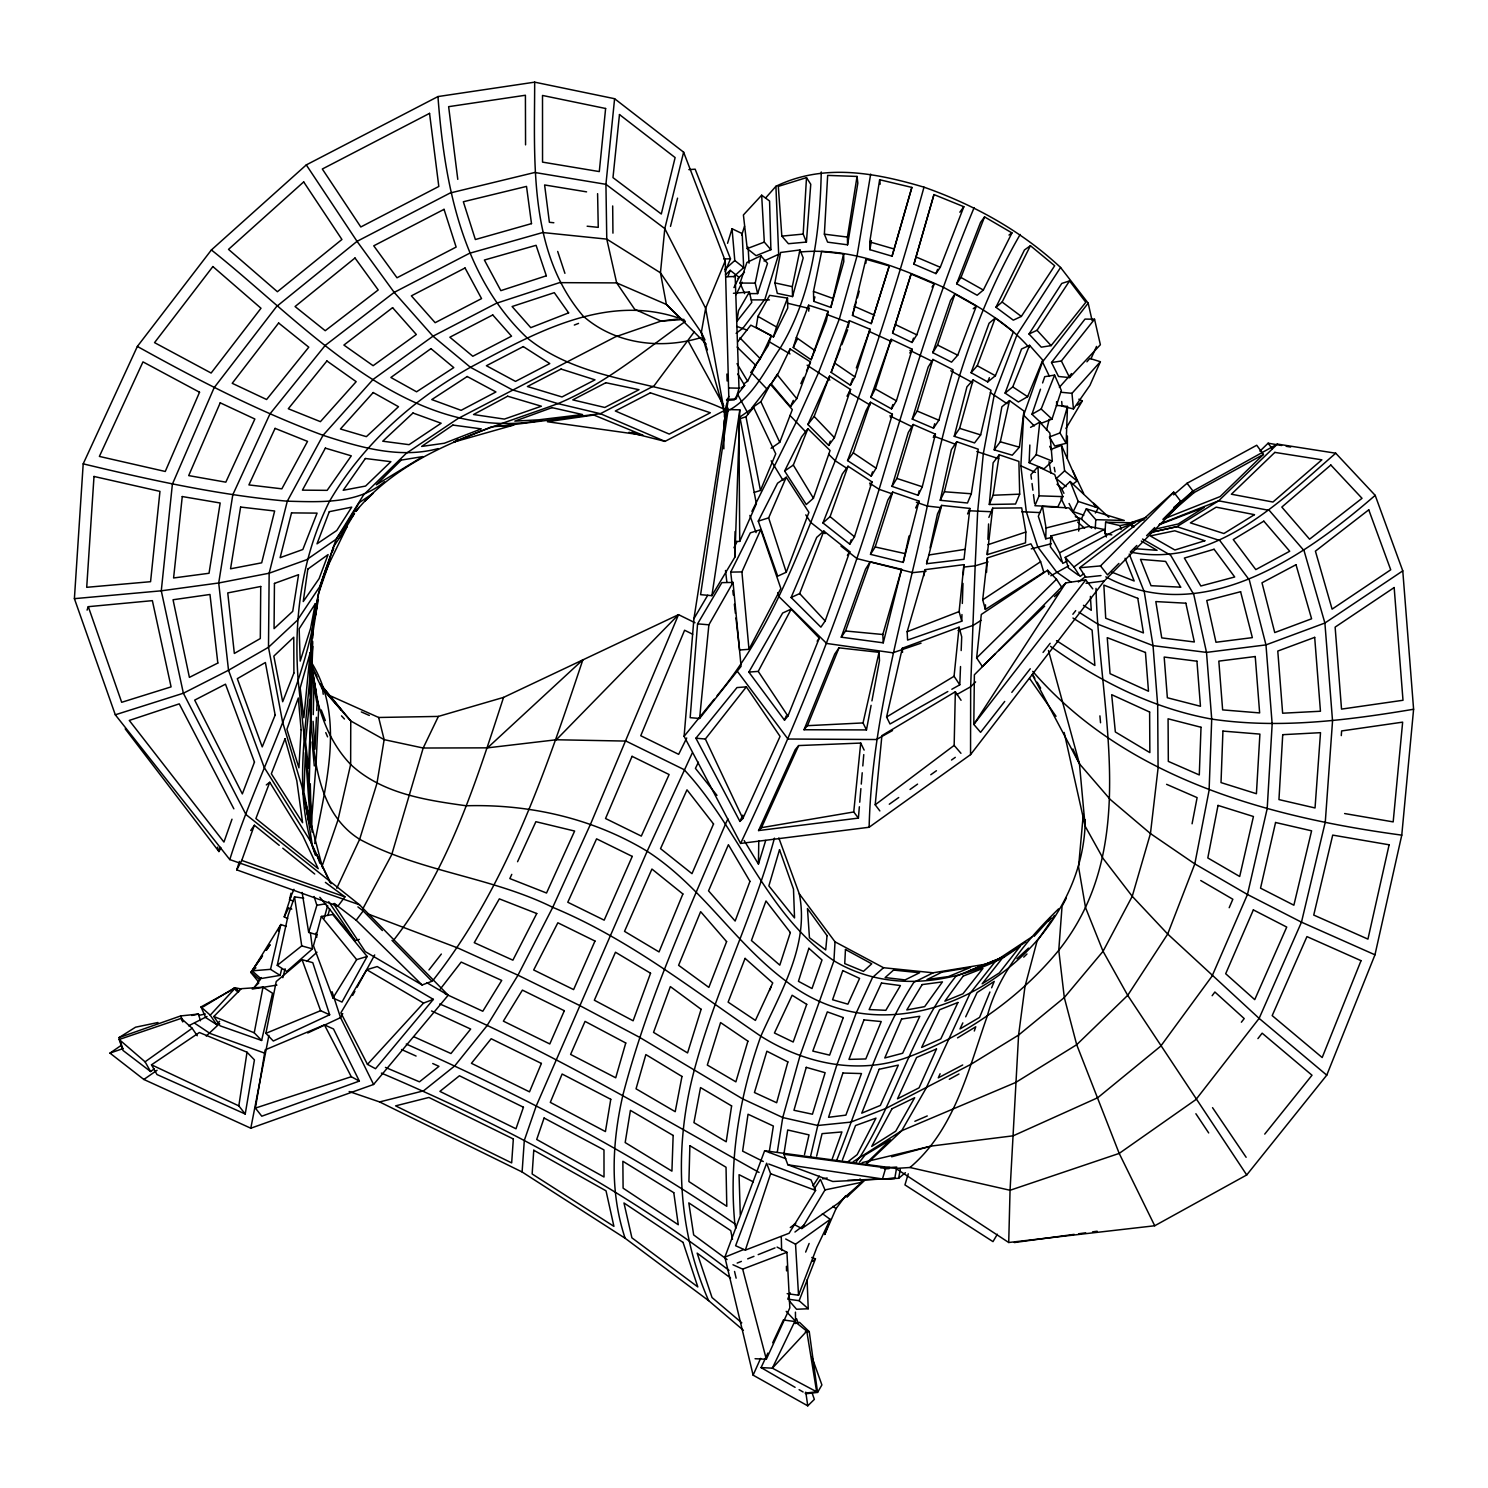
<?xml version="1.0" encoding="UTF-8"?>
<svg xmlns="http://www.w3.org/2000/svg" width="1488" height="1488" viewBox="0 0 1488 1488"><rect width="100%" height="100%" fill="white"/><g stroke="black" fill="none" stroke-linecap="round" stroke-linejoin="round"><path stroke-width="1.5" d="M723.856 448.855L723.893 421.197L728.153 409.591L739.815 409.832L734.942 557.014L711.896 595.665L700.606 594.679L728.153 409.591M1067.38 458.416L1067.38 436.04M312.685 641.309L309.206 785.069L310.081 803.167M120.974 1045.543L109.963 1053.113L143.852 1079.47L250.802 1128.22L373.581 1084.473L448.223 995.193L359.519 904.778L229.784 859.58L115.301 714.798L74.4 598.66L83.198 463.847L137.361 346.425L211.389 249.965L306.286 164.908L437.956 96.571L534.676 82.156L614.6 98.71L683.624 152.185L725.251 260.828L728.785 396.366L693.929 618.655L684.108 736.3L740.596 843.436L869.122 827.254L970.548 754.639L970.66 686.768L975.161 565.831L977.653 511.779L983.308 453.747L994.244 394.841L1017.067 334.614L1060.572 267.468C1021.438 231.012 974.268 204.842 923.992 187.172C875.167 172.72 823.757 163.029 775.918 186.298L765.632 197.978M734.942 557.014L735.053 531.551M744.149 840.515L758.434 864.063L758.787 840.832M311.829 669.749C316.051 704.159 326.132 738.829 350.647 764.46C382.025 793.718 425.363 800.042 466.135 805.771C529.505 803.948 592.689 818.288 647.168 851.248C701.555 886.216 734.663 943.113 786.278 981.336C904.964 1074.15 1084.157 959.314 1085.254 819.553M1067.473 406.447L1066.133 443.331L1054.769 446.047L1049.375 437.007L1059.958 432.934L1067.473 406.447L1056.387 405.368M310.825 827.514L310.229 811.574L310.955 825.617M960.95 753.3L954.161 745.395L955.333 691.753L881.9 735.611L875.204 804.785L879.854 810.923M313.075 721.308L315.01 749.152L316.423 717.309M313.243 714.668L313.912 685.875L317.018 703.657L316.721 710.483M1100.971 575.577L1085.719 577.232L1079.581 567.765L1143.863 518.754L1173.734 492.137L1180.802 501.437L1173.976 507.482L1193.209 490.873L1277.392 444.075L1335.722 453.208L1375.191 495.355L1402.775 570.871L1413.6 709.255L1401.77 835.14L1374.968 954.812L1326.757 1075.154L1246.721 1174.962L1154.725 1225.759L1008.715 1242.499L1010.054 1190.27L1018.592 1035.071L1024.99 986.544L1037.006 941.272L1051.328 920.607M988.869 517.396L992.701 508.171L1021.698 507.892L1025.827 532.034L1025.511 542.841L987.251 554.615L987.437 550.244M1052.314 537.28L1045.729 538.823L1046.045 527.998L1042.474 506.422L1068.998 507.929L1079.339 519.61L1078.67 531.104M1106.365 536.963L1104.263 529.486L1088.993 526.436L1050.751 536.015L1050.416 546.84L1061.39 561.553M963.257 574.554L963.926 564.659L925.238 569.625L907.159 631.73L907.606 640.082L961.75 621.221L961.955 614.563M962.327 603.44L962.978 583.445M985.354 609.448L982.712 599.813L987.344 557.926L1030.905 543.845L1040.614 561.701L1043.813 572.285L985.354 609.448L985.502 604.835M986.525 572.434L987.344 557.926M951.818 689.279L959.779 684.815L960.523 666.55M961.174 650.554L961.713 636.864L959.09 627.211L902.305 648.229L886.588 716.993L890.01 723.986L947.819 691.529M1030.57 427.372L1039.777 422.127L1049.858 433.082L1052.314 461.113L1043.999 468.85L1029.138 462.675L1029.845 445.024M310.285 783.711L310.936 810.383M987.92 539.288L988.59 523.962M824.371 234.174L827.663 175.398L857.051 176.44L857.832 183.154L847.565 244.813L827.607 242.153L824.371 234.174L847.416 237.076L847.565 244.813M1071.081 582.18L1056.629 572.062L1037.75 546.914L1026.311 511.705L1020.861 465.837L1023.651 415.152L1042.493 361.919L1088.174 303.161L1060.572 267.468M311.252 655.483C308.332 721.922 290.978 791.002 315.53 855.377M311.773 646.257L312.034 641.663M778.819 837.986L799.298 893.842L835.028 941.83L833.931 960.783L800.005 1055.792L782.744 1117.544L777.331 1151.935M806.422 242.06L803.185 234.081L806.496 177.63L778.317 186.391L781.832 236.127L788.417 243.716L806.422 242.06L810.755 184.27L806.496 177.63M1095.242 528.854L1095.782 519.665L1086.314 508.84L1081.311 519.07L1091.671 528.128M1134.191 522.809L1105.621 522.232L1104.952 533.727L1111.796 534.88M930.056 547.882L937.477 513.918L941.625 505.399L969.878 508.431L964.001 559.283L926.578 563.729L927.582 559.209M987.251 554.615L992.701 508.171M311.457 656.227L310.843 665.266L311.42 642.128L316.907 607.234M311.755 651.725L312.368 642.686M312.685 638.166L313.298 629.145M743.386 1330.291L708.641 1300.661L625.127 1238.258L522.102 1171.986L524.315 1140.403L536.219 1105.993L647.168 851.248L692.255 753.002M821.264 171.957C819.907 232.593 812.206 294.661 780.493 347.653C765.557 369.34 753.784 395.678 730.292 409.553M1341.283 735.593L1341.618 730.943L1402.645 722.145L1393.177 821.897L1344.631 813.545M314.303 765.948L312.089 741.935M697.574 623.844L690.172 717.662L699.602 718.462L741.08 666.345L733.063 582.422L721.847 582.645L697.574 623.844L708.883 624.811L733.063 582.422M864.137 750.082L860.715 743.07L798.684 745.562L795.243 749.636L758.545 830.564L858.409 818.102L859.357 806.756M859.748 802.218L860.882 788.621M861.273 784.083L862.222 772.756M862.798 765.948L863.765 754.621M869.122 827.254C871.782 717.569 904.685 612.535 927.322 506.069C945.959 411.804 971.738 318.19 1020.173 234.453M1083.32 813.973L1078.558 866.909L1085.533 907.587L1103.054 951.297L1127.699 995.36L1246.721 1174.962M989.297 504.488L993.128 462.805L999.229 454.789L1018.889 461.41L1019.689 494.165L1015.541 504.023L989.297 504.488L993.128 495.244L999.229 454.789M699.602 718.462L708.883 624.811M614.6 98.71L605.932 184.326L606.769 239.122L616.664 282.906L634.651 309.225L661.081 321.092L683.996 319.418M858.409 818.102L853.74 811.964L860.715 743.07M961.75 621.221L959.109 611.587L963.926 564.659M959.779 684.815L954.068 676.277L959.09 627.211M995.472 653.79L982.359 666.494L976.63 657.938L981.299 614.47L1047.626 570.257L1056.517 579.241L1061.428 586.811M1029.138 462.675L1036.262 454.677L1039.777 422.127M1019.392 447.2L1023.967 411.097L1009.515 400.588L1001.87 406.801L994.207 449.841L1012.268 455.198L1019.392 447.2L1000.308 441.806L994.207 449.841M315.121 617.185L318.358 593.991L328.588 564.38L325.481 572.452M711.896 595.665L739.815 409.832M245.222 1114.01L238.824 1105.882L247.027 1052.221L199.355 1032.505L151.497 1064.813L156.984 1074.541L245.222 1114.01L254.429 1059.884L247.027 1052.221M971.311 493.774L978.23 449.209L956.747 441.713L951.371 449.674L940.249 500.284L967.479 503L971.311 493.774L944.378 491.765L940.249 500.284M757.913 316.386L756.164 327.36L773.425 336.958L787.747 308.016L787.505 298.102L769.668 295.349L757.913 316.386L776.513 326.969L773.425 336.958M847.416 237.076L857.051 176.44M869.755 241.912L879.65 179.732L911.865 187.414L892.056 256.196L869.903 249.668L869.755 241.912L894.325 249.054M769.166 1152.549L773.369 1126.044L748.036 1114.233L742.624 1151.135L763.288 1161.514M896.371 1169.326L894.772 1178.403L832.796 1181.491L787.859 1164.769L783.878 1154.279L787.71 1129.987L809.026 1134.898L804.487 1154.558M255.397 1108.095L265.162 1049.877L324.44 1024.879L333.498 1028.971L359.352 1081.088L261.776 1116.205L255.397 1108.095L351.28 1076.717L359.352 1081.088M870.666 174.115L857.032 255.955L839.437 318.711L818.512 372.707L796.08 422.443L751.905 511.37M869.903 249.668L871.41 240.628M315.4 613.279C300.371 699.434 255.713 776.606 229.784 859.58M847.676 1180.356L898.659 1178.291L900.259 1169.215M724.451 416.993L724.433 412.399L701.313 332.512L705.647 308.276L725.251 260.828M250.802 1128.22L268.9 1035.388M314.824 618.097L318.358 599.85M774.876 282.887L780.605 252.476L799.967 249.947L803.204 257.926L792.546 296.577L777.294 293.341L774.876 282.887L792.286 286.682L792.546 296.577M828.109 311.401L826.398 320.534L811.09 359.78L793.271 347.504L796.34 337.516L808.598 305.226L828.109 311.401L811.09 359.78M830.843 307.439L843.64 253.909L821.636 251.416L813.49 291.425L813.731 301.339L830.843 307.439L843.789 261.665L843.64 253.909M848.086 327.509L849.369 320.664L870.052 329.239L854.893 376.855L850.392 385.243L831.16 372.391L840.236 348.955M852.475 315.419L865.886 259.247L889.266 265.924L871.224 323.621L852.475 315.419L856.177 302.213M871.931 700.885L879.482 660.672L879.036 652.321L839.009 647.838L834.749 654.032L804.022 729.752L866.462 729.92L871.094 705.349M261.628 1040.465L254.243 1032.802L262.985 987.176L241.279 988.683L213.826 1016.509L220.168 1025.864L261.628 1040.465L272.546 993.221L262.985 987.176M1192.074 823.794L1197.115 797.624L1166.592 784.325M314.712 843.547C325.556 784.548 345.421 717.997 311.699 662.811M265.906 1033.342L276.229 981.522L302.064 959.667L312.796 962.68L329.666 1014.76L273.308 1041.023L265.906 1033.342L320.608 1010.687L329.666 1014.76M757.634 293.601L755.216 283.148L760.907 255.769L767.51 263.357L757.634 293.601L748.966 293.601M792.286 286.682L799.967 249.947M310.415 932.846L312.461 948.879L286.812 971.422L277.252 965.377L288.133 915.325L294.531 896.873L303.719 898.175M903.197 562.408L918.97 501.121L892.726 492.082L887.852 500.042L870.499 554.354L903.197 562.408L909.019 536.033M1000.308 441.806L1009.515 400.588M293.21 900.984L289.546 899.719L290.997 893.228M918.133 495.299L922.281 486.781L935.413 434.18L913.186 424.471L908.275 432.524L892 486.371L918.133 495.299L919.119 490.873M866.462 729.92L863.04 722.926L879.036 652.321M281.771 968.669L280.097 975.384L270.537 969.339L280.841 924.513L286.328 926.429M980.648 434.905L991.008 390.284L973.115 379.905L966.94 386.861L954.236 436.319L974.547 442.922L980.648 434.905L959.63 428.358L954.236 436.319M810.383 1157.087L817.786 1125.486L836.647 1065.538L856.214 1013.012L872.526 977.467L883.519 967.721L933.143 972.799L984.796 964.336L1004.047 956.691M816.652 1156.139L822.064 1133.651L841.929 1131.94L832.183 1159.059M287.686 918.598L284.227 916.85L290.792 897.004M683.624 152.185L664.801 228.594L660.449 272.806L666.382 304.445L706.168 343.988M944.378 491.765L956.747 441.713M282.85 977.69L285.082 968.744M883.258 642.835L901.579 569.327L870.238 561.794L865.551 569.16L841.259 637.18L883.258 642.835L882.812 634.502L901.579 569.327M1046.529 430.144L1049.245 419.207M670.493 226.381L677.561 198.146M926.578 563.729L941.625 505.399M923.602 576.154L925.238 569.625M726.125 276.731L735.184 276.526L738.997 388.182L736.262 398.877L726.553 399.472M933.497 428.191L938.872 420.23L953.083 369.768L932.939 359.445L928.159 367.071L912.274 419.095L933.497 428.191L934.669 423.727M327.937 915.492L329.685 908.908M813.731 301.339L814.903 296.93M321.334 916.441L313.466 945.773L332.94 998.002L341.998 1002.075L367.145 956.468L332.717 914.506L321.334 916.441L356.655 959.611L367.145 956.468M727.093 406.373L728.618 410.707L724.433 412.399L728.785 396.366M324.124 918.319L327.658 905.504M857.404 297.805L859.246 291.202M959.63 428.358L973.115 379.905M913.93 264.176L933.962 194.575L963.852 206.72L940.286 267.282L935.952 273.606L913.93 264.176L933.962 194.575M892.056 256.196L911.865 187.414M923.992 187.172C898.417 279.614 869.569 371.163 835.252 460.759C802.311 541.818 773.946 627.676 717.067 695.714M892.595 333.182L911.084 274.052L934.204 283.873L916.813 334.856L912.051 342.482L892.595 333.182L911.084 274.052M787.859 1164.769L882.458 1178.942L885.769 1167.801L896.78 1167.057M908.257 1173.79L904.946 1184.913L992.98 1241.624L997.351 1234.24M317.279 934.799L308.686 932.399L316.87 905.299L314.08 896.501M871.224 476.141L876.097 468.199L892.391 414.241L870.499 402.244L865.997 410.651L847.565 460.592L871.224 476.141L872.507 471.845M774.448 838.172C752.854 917.333 715.3 991.008 694.208 1070.356C674.027 1146.411 676.835 1228.139 708.641 1300.661M892 486.371L896.873 478.429L913.186 424.471M775.918 186.298L778.67 254.281L764.962 299.107L743.07 328.011L736.114 333.349M891.498 408.884L896.408 400.83L912.181 349.234L891.182 339.338L870.796 397.352L891.498 408.884L892.819 404.55M912.274 419.095L917.185 411.041L932.939 359.445M727.558 243.307L732.04 228.743L742.214 233.616L743.665 267.58L733.677 276.694M771.323 335.563L768.236 345.551L754.044 367.592L760.312 358.757L771.323 335.563L750.808 325.147L737.676 341.812M788.882 352.916L790.109 348.917L810.476 361.975L796.75 398.654L790.463 406.67L771.175 383.848L777.275 374.251M758.434 864.063L765.706 840.441M741.768 235.03L744.502 226.232M220.243 847.286L218.922 851.527L125.197 728.841M871.224 323.621L889.266 265.924M393.725 940.081C448.799 869.345 476.104 781.646 503.558 697.388L678.528 614.656L695.026 622.747M326.449 568.937L333.572 546.691L347.225 526.306L326.449 568.937L330.503 558.558M870.796 397.352L875.297 388.945L891.182 339.338M849.797 544.162L854.484 536.777L871.987 481.889L848.03 466.228L842.32 473.984L822.92 522.92L849.797 544.162L851.173 539.809M870.499 554.354L875.186 546.97L892.726 492.082M325.388 882.384L344.937 896.855L337.943 906.173L236.759 869.866L239.456 861.44M1040.484 389.205L1031.965 414.278L1041.433 423.187L1052.016 419.114L1061.353 390.488L1054.583 375.106L1044.743 376.669L1042.604 382.937M432.617 980.834C506.422 887.183 545.538 771.64 582.85 659.798L487.543 747.85L423.187 748.018L384.146 739.648L350.759 720.955L321.761 688.07M745.339 1250.125L770.635 1173.716L766.655 1163.225L735.611 1245.735L745.339 1250.125L789.124 1233.236L815.591 1190.419L810.997 1179.854L768.757 1164.007M744.632 293.601L740.057 283.036L746.902 262.465L760.907 255.769M831.16 372.391L849.369 320.664M834.415 437.658L850.597 389.503L829.597 376.129L807.872 424.489L828.704 445.414L834.415 437.658L814.141 416.454L829.597 376.129M847.565 460.592L853.275 452.836L870.499 402.244M850.392 385.243L852.605 378.752M856.325 367.908L870.052 329.239M912.051 342.482L913.52 338.129M932.771 352.675L950.59 300.371L954.905 294.047L976.333 306.137L957.733 355.204L951.557 362.161L932.771 352.675L937.552 345.049L954.905 294.047M974.305 1031.017L975.756 1026.776L957.547 1037.88M322.04 866.351L337.869 820.316L350.647 764.46L350.759 720.955L320.441 684.145M813.415 498.238L830.062 450.511L807.91 428.749L801.641 436.784L784.641 471.026L806.273 504.525L813.415 498.238L793.309 465.074L807.91 428.749M320.311 586.402L329.983 558.725M332.215 552.346L333.721 548.086M231.998 819.2L223.944 842.078L129.27 720.434L179.248 703.861L233.858 808.821M87.067 610.117L88.294 606.676L152.371 600.65L171.083 686.879L121.681 702.299L88.294 606.676M825.17 620.961L849.741 551.695L823.868 531.086L816.726 537.373L791.114 597.506L820.892 627.155L825.17 620.961L799.67 593.582L823.868 531.086M822.92 522.92L830.081 516.634L848.03 466.228M841.259 637.18L845.537 630.986L870.238 561.794M236.759 869.866L241.763 860.417L254.374 825.245L279.223 845.333M329.015 561.013C307.83 613.223 308.648 671.218 311.476 726.628C314.898 767.734 321.482 815.424 359.65 839.288C420.267 871.894 491.077 876.823 552.736 907.345C628.885 938.891 693.296 990.264 760.833 1036.206C804.896 1064.013 859.878 1075.638 909.67 1056.517C967.405 1034.458 1019.466 998.095 1058.768 950.274C1142.003 845.668 1098.609 709.274 1096.024 588.392M971.106 372.707L989.074 323.249L995.267 318.023L1013.44 331.787L995.398 375.72L987.734 381.914L971.106 372.707L977.263 365.75L995.267 318.023M1065.966 428.395L1082.334 400.942L1078.856 399.193M830.174 1219.621L824.724 1234.575L836.051 1208.628L845.668 1195.682M828.704 445.414L830.285 441.08M836.851 1159.952C860.529 1099.985 878.645 1036.838 913.855 982.322L933.143 972.799M727.874 276.619L730.217 270.314L739.09 277.382L733.937 287.556M1005.088 393.092L1021.531 349.029L1029.566 345.309L1042.735 360.115L1027.631 396.701L1018.406 401.965L1005.088 393.092L1012.751 386.88L1029.566 345.309M812.095 1392.917L814.345 1399.39L807.761 1405.844L753.114 1375.154L724.861 1257.155L764.627 1150.745L895.813 1168.415L909.986 1167.503L1010.054 1190.27L1119.199 1153.405L1195.943 1099.558L1259.127 1018.387L1301.479 922.169L1325.287 822.008L1332.541 720.917L1324.897 623.026L1304.046 550.653L1269.264 510.384L1218.635 500.824L1159.598 524.074M790.165 1292.812L787.766 1299.154L799.13 1300.698L808.226 1308.752L807.11 1279.922M786.259 572.248L808.914 512.374L786.241 477.239L777.573 483.191L758.266 521.116L777.703 576.172L786.259 572.248L768.645 517.861L786.241 477.239M269.737 782.279L255.899 818.53L318.227 868.694L302.882 835.977L269.737 782.279L266.296 784.92M776.513 326.969L787.505 298.102M987.734 381.914L989.353 377.71M842.468 1159.84L855.526 1125.523L875.986 1118.139L857.144 1154.669L848.179 1161.551M278.368 930.93L280.841 924.513L252.142 970.846L260.791 978.583L280.097 975.384M771.082 448.279L779.749 442.308L792.323 409.609L770.393 384.295L751.663 408.14L760.87 401.686L770.393 384.295M787.171 1293.667L798.535 1295.211L816.893 1247.372L830.211 1219.379L822.38 1213.65M841.873 344.695L847.658 329.778M935.952 273.606L937.607 269.384M974.119 207.669C935.785 299.218 907.513 394.376 879.129 489.31C842.282 610.787 794.871 728.767 740.596 843.436M956.654 283.78L980.555 222.382L984.554 216.895L1011.97 232.909L983.345 290.03L977.151 295.256L956.654 283.78L960.988 277.456L984.554 216.895M799.13 1300.698L815.443 1258.829L811.797 1257.472M1031.965 414.278L1041.172 409.014L1054.583 375.106M784.492 720.155L787.933 716.081L819.274 638.129L791.207 609.113L782.651 613.037L748.855 672.092L784.492 720.155L786.185 715.951M805.659 1252.078L809.137 1243.466M804.022 729.752L807.463 725.679L839.009 647.838M989.929 991.994L979.588 1017.383L959.983 1028.952L962.829 1022.888M991.64 987.772L994.226 981.41L977.095 992.533L965.693 1016.806M967.572 513.955L969.878 508.431M725.177 271.504L730.478 258.8L695.156 169.186L688.851 169.613M754.23 492.398L760.461 490.463L775.75 453.821L753.635 407.452L738.792 417.793M289.546 899.719L293.936 889.303M1038.01 466.674L1039.07 495.839L1034.904 505.715L1057.856 506.85L1062.86 496.62L1054.694 474.542L1038.01 466.674L1030.886 474.672L1031.463 479.117M1042.474 506.422L1038.326 516.28L1045.729 538.823M769.575 990.431L771.156 986.693M1229.181 907.717L1232.845 899.254L1200.742 880.524M806.515 371.033L810.476 361.975M1086.928 361.826L1089.83 358.441L1100.376 361.714L1089.941 385.318L1073.443 408.958L1062.116 406.112L1061.707 401.5M739.722 541.39L756.369 503.781L740.28 419.058L738.922 422.983L739.722 541.39L735.221 541.483M735.946 617.948L739.61 650.014L748.985 649.307L741.917 571.913L760.74 529.616L750.343 532.853L730.701 572.117L732.003 583.575M753.114 1375.154L760.61 1358.377M790.463 406.67L793.309 400.384M800.842 383.625L803.687 377.32M940.118 1073.759L938.277 1077.851L962.699 1064.98M1090.964 358.775L1096.544 346.425M739.908 821.413L742.847 818.512L780.065 736.411L746.362 686.861L736.988 687.568L695.9 738.215L739.908 821.413L742.735 815.182M758.545 830.564L761.484 827.663L798.684 745.562M511.779 874.367L509.845 878.571L546.524 893.023L574.628 831.048L535.885 821.692L517.564 861.719M755.067 1358.711L766.339 1359.269L789.83 1307.84L786.929 1252.282L777.089 1247.074M336.772 888.243L359.65 839.288L376.948 783.413L384.146 739.648L378.64 717.476L331.08 696.142M795.094 1387.337L761.075 1367.602L767.864 1353.094M772.718 1342.753L783.395 1319.968L794.759 1321.511L806.775 1331.146L816.652 1391.801L805.101 1393.14M727.911 818.939L725.921 823.124C687.809 912.032 647.503 1000.661 623.026 1094.554C612.126 1141.966 609.559 1191.535 625.127 1238.258M794.759 1321.511L772.346 1368.16L761.075 1367.602M503.558 697.388L438.383 716.416L423.187 748.018L391.697 854.726L362.495 909.428M793.271 347.504L797.159 339.413M771.175 383.848L777.443 375.013L790.109 348.917M915.659 507.947L918.97 501.121M698.449 762.191L695.435 768.366L716.974 795.373M736.095 294.661L742.196 282.236M1083.822 515.201L1073.183 511.667L1078.186 501.437L1070.188 481.498L1061.874 489.236L1063.939 493.309M733.956 547.751L736.932 541.688M686.731 737.992L678.658 754.342L640.751 735.723L684.592 630.242L692.683 634.223M284.227 916.85L288.337 908.536M995.937 307.272L1024.469 249.965L1030.421 245.687L1054.676 265.757L1021.345 316.423L1013.309 320.162L995.937 307.272L1002.131 302.045L1030.421 245.687M743.926 383.792L747.608 381.207L755.792 365.434L737.137 347.057M748.985 649.307L780.847 588.467L760.74 529.616M748.855 672.092L758.229 671.386L791.207 609.113M220.931 847.751L218.922 851.527L217.527 847.174M847.007 396.217L850.597 389.503M1066.282 898.268L1062.06 906.173L1058.768 950.274L1064.311 997.555L1076.698 1044.706L1119.199 1153.405L1154.725 1225.759M342.742 1013.588L340.547 1017.625L307.718 1032.988M352.656 995.379L354.869 991.343M357.064 987.288L374.697 954.924M806.031 1393.754L817.563 1392.415L821.897 1384.937L811.89 1356.907M749.375 291.964L738.55 310.564L736.802 321.538L751.793 302.417L749.375 291.964L733.454 293.285M693.929 618.655L707.73 595.237M736.727 395.808L734.309 399.9L726.553 400.365M1095.335 513.007L1098.33 508.003L1070.188 481.498M340.64 536.536L354.516 513.453M366.718 969.711L340.864 1012.826L367.462 1064.366L375.534 1068.719L433.361 999.359L377.208 966.549L366.718 969.711L423.541 1003.079L433.361 999.359M793.96 1224.382L801.827 1228.549L825.003 1189.916L861.868 1182.253L860.008 1178.831M909.986 1167.503C954.887 1129.411 968.372 1069.426 987.214 1016.285C998.671 973.264 1027.408 939.319 1058.6 908.852M890.438 417.458L892.391 414.241M870.034 485.069L871.987 481.889M332.94 998.002L356.655 959.611M909.782 353.047L912.181 349.234M847.397 555.396L849.741 551.695M814.252 1188.912L820.427 1179.352L825.003 1189.916M1029.008 334.019L1061.781 283.427L1069.556 280.916L1085.812 302.306L1051.105 345.625L1041.265 347.169L1029.008 334.019L1037.043 330.28L1069.556 280.916M1092.75 588.839L1085.738 579.911L1065.761 582.924L973.803 724.414L980.592 732.319L1004.716 701.443M339.283 538.47L347.225 526.306M812.969 1185.824L819.311 1176.115M499.41 426.349L600.389 413.701L654.032 385.857L694.412 331.638M933.255 437.36L935.413 434.18M1051.942 919.193L1054.49 915.418M251.249 972.278L259.898 980.015L258.168 981.429L250.784 972.427L262.539 955.724L252.142 970.846L270.537 969.339M266.296 950.218L270.072 944.694L266.371 950.218M932.027 287.035L934.204 283.873M261.2 977.579L253.444 988.85L276.917 985.093M817.154 641.216L819.274 638.129M250.709 830.509L254.374 825.245M1048.408 921.388L1050.956 917.743L1034.141 936.361M354.367 513.379L336.176 539.195L319.604 586.849L297.247 620.384L268.491 647.28L228.52 670.251L183.377 693.222L115.301 714.798M750.77 372.502L755.792 365.434M959.853 212.207L963.852 206.72M1212.143 995.714L1214.878 992.012L1244.21 1018.573L1241.364 1022.219M353.437 514.829L346.555 524.074L359.259 502.628L373.376 493.105L365.211 500.917M356.19 511.147L358.943 507.445M391.976 940.36L431.929 981.262L422.127 984.982L356.19 920.235L363.184 910.916L357.901 906.88M1051.532 362.533L1084.994 319.083L1094.536 319.232L1100.376 344.732L1069.593 377.58L1058.507 376.483L1051.532 362.533L1061.372 360.989L1094.536 319.232M970.548 754.639L1104.263 580.971L1193.209 490.873M856.195 1161.868L860.436 1156.362C896.483 1098.535 912.721 1029.715 955.854 976.351L984.796 964.336M440.281 989.074L461.187 962.085L501.735 980.425L482.8 1011.245L445.154 993.779M1085.738 579.911L973.803 724.414L974.38 674.789L1065.761 582.924M1257.918 1038.605L1262.14 1033.174L1312.007 1075.229L1264.744 1134.098M428.972 969.916L441.341 954.05M849.667 1193.469L846.895 1197.04L865.291 1179.779M807.872 424.489L814.141 416.454M1011.821 692.366L1030.273 668.744M1043.051 652.414L1050.156 643.318M1072.867 614.265L1075.712 610.638M859.543 1162.054L865.049 1155.041L890.494 1139.789L866.314 1163.244M695.9 738.215L705.349 739.015L746.362 686.861M737.49 394.394L744.688 385.485L737.75 373.972M684.108 736.3L714.203 699.23M739.406 418.928L745.972 416.752L753.635 407.452M1059.363 387.326L1071.565 373.581M1073.443 408.958L1071.974 393.334L1100.376 361.714M367.462 1064.366L423.541 1003.079M761.67 195.207L743.405 214.96L747.218 248.608L756.09 255.694L770.896 249.686L769.575 201.01L761.67 195.207L764.311 242.098L770.896 249.686M219.61 1021.326L216.56 1024.525L210.217 1015.169L235.216 988.106L238.675 991.194M806.775 1331.146L772.346 1368.16L816.652 1391.801M355.669 511.519C406.112 450.176 486.483 429.995 557.944 403.62C605.244 383.941 644.025 350.759 685.336 321.445M219.647 1023.502L206.218 1036.039M487.543 747.85L556.326 739.759L678.528 614.656L590.81 823.534L552.736 907.345L517.991 975.198L486.929 1025.827L454.714 1065.929L423.522 1090.853L379.607 1101.938L349.159 1091.522M1079.581 567.765L1100.506 565.924L1173.734 492.137M1118.902 563.431L1107.5 574.852L1100.506 565.924M1130.303 552.011L1136.832 545.482M1146.597 535.699L1154.744 527.533M1162.891 519.386L1180.802 501.437M976.63 657.938L1056.517 579.241M975.607 681.913L970.66 686.768L956.635 694.636M1023.725 957.137L1026.962 953.994M1173.604 494.853L1187.052 483.265L1256.728 445.247L1263.442 454.435L1220.16 496.564L1165.16 518.363M998.746 650.609L1044.632 606.174M1054.471 596.632L1059.382 591.871M1259.927 451.143L1268.129 443.201L1281.652 445.507M1277.392 444.075L1218.635 500.824L1176.859 526.678L1149.964 532.611M867.337 1163.356L901.709 1130.713L926.001 1088.379L969.953 993.556L995.9 960.709L1032.002 936.826M725.437 274.852L730.217 270.314M738.029 278.386L744.484 272.304M252.253 989.092L258.838 982.936M1050.881 449.432L1061.446 445.358L1064.608 470.84L1056.294 478.578L1066.096 486.613M1016.955 958.737L1028.506 948.116M250.784 972.427L255.917 967.832M306.751 961.415L316.963 952.227M724.619 269.607L734.793 260.512L732.04 228.743M861.868 1182.253L837.707 1203.569L801.827 1228.549M812.504 1261.433L815.443 1258.829M1077.386 405.201L1082.334 400.942M1335.722 453.208C1279.271 502.442 1212.869 568.676 1130.638 552.122M1166.499 516.243L1194.12 492.565L1263.442 454.435M973.245 308.741L976.333 306.137M898.659 1178.291L905.392 1172.693M277.252 965.377L301.729 945.884L312.461 948.879M1375.191 495.355C1304.009 557.089 1201.969 628.178 1105.807 576.86M794.945 1232.027L804.19 1225.052M875.204 804.785L954.161 745.395M1078.335 581.975L1085.626 576.526M790.277 1227.544L795.727 1223.471M1072.402 484.474L1077.089 480.977L1061.446 445.358M1131.81 523.869L1115.851 530.342L1065.222 557.405L1073.945 566.984L1131.81 523.869L1133.893 527.161M1083.822 573.68L1080.083 576.433L1073.945 566.984M853.238 1161.663L901.709 1130.713L1015.597 1082.52L1076.698 1044.706L1127.699 995.36L1167.689 934.036L1194.808 863.896L1209.093 790.388L1211.716 719.095L1206.508 652.395L1193.767 594.493L1170.665 555.266L1142.542 539.047M1008.994 235.048L1011.97 232.909M798.535 1295.211L795.541 1244.21L830.211 1219.379M192.175 1028.264L181.164 1018.387L119.17 1039.498L145.08 1061.818L192.175 1028.264L197.253 1035.741M889.285 804.227L898.715 797.531M910.042 789.477L917.575 784.12M930.781 774.746L936.436 770.728M951.52 760.015L955.296 757.336M119.17 1039.498L123.002 1050.454L150.567 1071.527L154.25 1068.923M454.193 441.955L491.542 426.814L513.583 425.122L454.193 441.955L457.951 439.332M741.005 388.052L744.688 385.485M143.852 1079.47L157.077 1070.263M784.641 471.026L793.309 465.074M1402.775 570.871L1324.897 623.026L1265.972 644.899L1206.508 652.395L1153.033 645.625L1098.088 624.29L1078.893 612.163M1009.013 953.045L1025.79 941.941M982.712 599.813L1040.614 561.701M981.02 620.366L973.264 625.332L958.03 630.521M1050.807 575.782L1068.7 565.849M384.499 481.777C357.529 504.339 320.292 501.977 287.296 501.196C218.234 495.002 150.493 480.01 83.198 463.847M122.816 1048.594L118.984 1037.638L135.538 1027.204L158.007 1022.498M203.261 1006.781L234.788 987.716L240.944 988.943M886.588 716.993L954.068 676.277M188.585 1025.809L207.018 1016.49M216.56 1024.525L205.735 1017.587L201.01 1006.93L235.216 988.106M892.521 730.534L876.488 739.517L787.952 739.034L737.137 670.995M949.307 1079.302L958.979 1074.001M1066.822 561.329L1062.748 563.394L1059.568 552.811L1104.263 529.486M628.996 432.301L664.987 441.378L725.921 409.739M763.995 261.014L778.67 254.281M791.114 597.506L799.67 593.582M914.86 1121.282L927.266 1115.944M1002.242 958.049C950.274 984.944 885.732 992.012 833.931 960.783C765.055 913.409 739.703 829.095 684.052 769.612L626.002 741.08L556.326 739.759M1002.707 957.602L969.227 971.013L1003.675 956.914M724.861 1257.155L743.647 1249.548M737.174 1263.07L741.377 1261.396M747.683 1258.867L753.97 1256.337M758.173 1254.644L774.988 1247.911M574.312 325.054L578.553 323.398M907.159 631.73L959.109 611.587M1159.078 524.725L1204.22 507.445L1178.254 523.962L1153.814 529.468M747.218 248.608L764.311 242.098M732.97 1264.763L742.679 1269.134L786.929 1252.282M118.984 1037.638L180.662 1015.932L198.462 1014.053L200.415 1020.749M109.963 1053.113L123.058 1048.575M1131.698 526.492L1130.657 522.772L1146.374 517.322M921.072 643.151L892.8 652.804L826.64 643.448L779.303 596.967L777.759 592.67M987.92 544.738L1025.827 532.034M758.266 521.116L768.645 517.861M988.106 561.906L975.161 565.831L964.019 567.04M1031.277 548.867L1051.216 543.771M319.846 897.283L355.167 940.658L359.352 939.393M891.628 1156.79L931.395 1146.039L1013.198 1135.809L1097.753 1097.716L1160.733 1046.138L1212.032 976.165L1247.465 894.493L1267.199 808.598L1272.166 724.061L1265.972 644.899L1249.306 579.948L1219.769 540.497L1176.859 526.678L1150.057 532.537M534.676 82.156C534.583 161.039 528.333 251.825 583.073 315.995C615.139 344.36 661.063 349.661 701.108 337.571M1046.045 527.998L1079.339 519.61M795.057 1323.52L799.54 1322.386L809.249 1331.63L817.563 1392.415M862.091 1162.612L931.395 1146.039M1130.657 522.772L1144.105 519.758M198.574 1015.448L205.307 1013.998M191.71 1015.467L198.462 1014.053M1105.621 522.232L1120.055 525.617L1135.418 522.437M822.678 1178.905L827.161 1177.975M542.246 420.211C407.917 444.968 305.84 324.83 211.389 249.965M761.484 827.663L853.74 811.964M316.87 905.299L325.965 903.755M928.772 555.005L964.689 549.407M438.197 448.595C399.454 459.011 359.966 447.349 323.045 435.296C258.54 411.413 197.383 379.812 137.361 346.425M1413.6 709.255C1346.956 720.397 1279.103 729.027 1211.716 719.095C1152.809 708.4 1098.832 681.076 1050.528 646.369M1014.332 1242.554L1074.169 1234.37M1078.763 1233.757L1085.663 1232.808M1092.564 1231.859L1097.177 1231.227M1086.073 583.277L1104.263 580.971M677.133 319.12L661.081 321.092L615.4 336.846L457.951 418.574L406.205 453.375L363.556 494.946L336.176 539.195L306.621 559.73L269.161 573.215L218.717 582.98L161.281 590.81L74.4 598.66M502.386 426.424L513.583 425.122M926.094 571.187L912.702 572.657L856.958 558.595L840.999 546.115M799.465 252.104C849.518 246.952 898.268 267.319 943.187 287.165C973.747 303.98 1005.814 320.776 1029.026 347.467M781.832 236.127L803.185 234.081M880.766 1167.968L889.917 1167.448M751.273 299.869L769.445 299.925M884.467 1168.88L889.117 1168.619M807.463 725.679L863.04 722.926M882.458 1178.942L894.772 1178.403M808.226 1308.752L796.564 1309.254L789.235 1300.828M805.361 1331.797L809.249 1331.63M993.128 495.244L1019.689 494.165M723.689 258.949L730.478 258.8M730.701 572.117L741.917 571.913M378.64 717.476L438.383 716.416M991.547 511.742L968.502 510.737M1021.679 511.705L1039.74 512.579M740.057 283.036L755.216 283.148M729.269 387.977L738.997 388.182M1095.782 519.665L1124.314 520.484L1086.314 508.84M1039.07 495.839L1062.86 496.62M1134.321 548.644L1157.069 550.318L1141.277 541.037M845.537 630.986L882.812 634.502M1060.888 392.237L1071.974 393.334M553.834 222.754L549.388 222.289L544.608 184.958L586.57 191.859M587.146 226.213L598.25 227.366L597.599 193.663M941.048 507.613L927.322 506.069L916.366 502.256M783.878 1154.279L885.769 1167.801M642.723 435.128L547.398 421.736L593.824 415.022L642.723 435.128L631.786 432.301M1286.171 446.288L1290.673 447.051M1401.77 835.14C1267.144 816.968 1125.002 778.019 1032.746 671.367M787.394 303.18L809.435 308.537M685.187 321.315L681.299 318.934C606.732 292.15 534.806 333.145 470.431 367.294C413.013 399.64 362.681 444.28 329.35 501.586C301.692 557.107 293.415 619.417 298.214 680.816C303.347 731.185 310.006 781.442 312.089 832.071M875.186 546.97L905.374 553.685M736.653 326.337L747.013 330.076M998.783 458.732L976.798 451.534M1078.186 501.437L1098.33 508.003M896.873 478.429L922.281 486.781M723.745 409.014C660.04 379.477 583.296 383.495 527.105 337.869C461.578 275.968 444.373 182.615 437.956 96.571M826.584 314.359L847.9 322.338M955.11 444.149L933.627 436.058M1075.322 516.708L1081.776 518.94M892.279 493.886L879.129 489.31L869.587 483.116M288.114 907.847L291.778 909.131M241.763 860.417L344.937 896.855M813.49 291.425L832.573 298.307M264.641 1053.132L209.994 1033.416L195.133 1023.539M770.635 1173.716L815.591 1190.419M764.627 1150.745L785.831 1158.706M367.834 913.911L458.062 948.079L517.991 975.198L579.334 1005.349L639.505 1037.285L742.307 1098.702L782.744 1117.544L817.786 1125.486L850.82 1122.119L885.918 1108.43L970.994 1064.292L1018.592 1035.071L1064.311 997.555L1103.054 951.297L1132.238 896.297L1150.447 833.559L1158.073 768.143L1157.683 705.182L1153.033 645.625L1144.291 591.908L1129.243 554.057M1111.815 572.155L1134.172 580.99L1125.077 558.26M1036.262 454.677L1052.314 461.113M213.826 1016.509L254.243 1032.802M381.393 1073.108C504.227 1125.263 623.026 1188.838 728.99 1270.38M917.185 411.041L938.872 420.23M385.429 1067.398L419.449 1081.832L438.96 1066.338L432.729 1063.529M916.199 257.015L940.286 267.282M869.029 331.396L891.721 341.682M664.987 441.378L600.389 413.701L557.944 403.62L512.263 389.8L470.431 367.294L432.989 336.195L394.19 292.373L357.046 241.335L306.286 164.908M912.442 426.87L889.843 415.896M361.324 711.934L369.322 715.449M854.186 306.286L874.591 315.27M1374.968 954.812L1301.479 922.169L1247.465 894.493L1194.808 863.896L1150.447 833.559L1110.253 799.484L1079.451 763.809L1032.17 674.51M1020.861 465.837L1035.425 472.403M406.261 1044.055C520.484 1094.833 631.879 1152.679 734.849 1223.843L735.779 1228.307M401.537 1049.524L416.082 1056.052M413.906 1036.764L450.957 1053.541L470.673 1029.064L431.539 1010.947M439.778 1003.954C550.541 1051.793 654.125 1113.694 759.103 1172.451M151.497 1064.813L238.824 1105.882M909.893 350.35L932.306 361.398M895.962 324.83L916.813 334.856M379.607 1101.938L522.102 1171.986M937.552 345.049L957.733 355.204M753.3 1181.863L739.052 1174.683L740.28 1214.692M950.758 370.772L972.687 382.676M768.664 341.44L789.998 353.921M785.701 1239.002L795.541 1244.21M835.028 941.83L883.519 967.721M977.263 365.75L995.398 375.72M870.052 404.996L848.737 392.33M960.988 277.456L983.345 290.03M990.338 392.627L1007.116 403.713M875.297 388.945L896.408 400.83M799.093 1389.662L803.111 1391.987M426.684 982.619L448.223 995.193M422.127 984.982L365.304 951.632L333.461 903.7M1072.96 618.022L1092.099 630.112L1094.87 665.471L1056.517 640.64M1083.45 605.318L1091.262 610.285L1090.388 596.39M829.858 380.072L807.11 365.192M846.691 468.218L835.252 460.759L828.723 454.379M895.813 1168.415L1008.715 1242.499M1012.751 386.88L1027.631 396.701M853.275 452.836L876.097 468.199M835.121 363.332L854.893 376.855M796.34 337.516L815.052 350.722M1078.409 575.224L1068.421 567.97L1065.222 557.405M832.927 1206.34L836.051 1208.628M727.093 1259.536L693.668 1234.928L688.814 1202.899L730.738 1230.613L732.505 1239.355M730.571 1278.006L697.147 1253.138L712.027 1297.536L741.787 1322.832M334.223 903.402L337.943 906.173M1002.131 302.045L1021.345 316.423M724.433 412.399L705.647 308.276L664.801 228.594L605.932 184.326L534.787 172.478L450.176 192.994L357.046 241.335L276.619 306.491L214.142 387.68L172.385 484.177L161.281 590.81L183.377 693.222L245.966 814.55L359.519 904.778M335.618 904.425L356.19 920.235M825.022 533.634L810.848 522.53L805.789 514.867M734.793 260.512L743.665 267.58M282.776 848.197L314.731 874.014M1064.608 470.84L1077.089 480.977M830.081 516.634L854.484 536.777M1326.757 1075.154L1259.127 1018.387L1167.689 934.036L1132.238 896.297L1103.147 858.52L1085.143 826.193L1064.162 732.468M1057.001 484.232L1061.93 488.529M1077.628 522.102L1084.64 528.221M201.01 1006.93L210.217 1015.169M1108.839 517.285L1093.736 503.297L1095.428 507.241M1041.172 409.014L1052.016 419.114M681.299 318.934L666.382 304.445L616.664 282.906L559.488 282.646L496.453 303.254L432.989 336.195L373.135 379.384L323.045 435.296L287.296 501.196L269.161 573.215L268.491 647.28L282.59 722.033L301.952 786.594L309.076 822.883M751.403 372.558L767.12 389.224M805.864 432.022L789.979 415.45M1023.651 415.152L1034.272 425.94M363.184 910.916L382.379 930.539M739.908 337.832L760.312 358.757M786.185 1311.337L795.559 1321.307L795.429 1312.137M341.515 715.877L344.435 719.002M1037.043 330.28L1051.105 345.625M322.152 686.414L341.57 710.334L322.822 688.553M234.788 987.716L238.471 992.217M234.081 987.958L236.536 990.971M777.443 375.013L796.75 398.654M1187.052 483.265L1194.12 492.565M1268.129 443.201L1272.147 448.706M1029.584 678.416L1056.034 716.305M704.996 339.971L701.313 332.512L660.449 272.806L606.769 239.122L542.711 232.537L469.501 253.295L394.19 292.373L325.184 345.439L269.96 413.924L232.798 494.76L218.717 582.98L228.52 670.251L264.213 767.455L310.043 840.46L329.945 882.291M328.755 901.765L355.167 940.658M1212.534 1107.667L1246.126 1157.292M955.333 691.753L961.062 700.29M1195.887 1113.731L1208.702 1132.945M758.229 671.386L787.933 716.081M783.023 480.364L771.175 460.796M737.36 393.781L748.111 413.757M737.025 363.649L747.608 381.207M1059.958 432.934L1066.133 443.331M1032.505 674.306L1034.83 678.268M1037.155 682.229L1040.633 688.163M145.08 1061.818L150.567 1071.527M688.2 341.05L723.707 405.703M1050.751 536.015L1059.568 552.811M324.44 1024.879L351.28 1076.717M1069.072 503.502L1073.183 511.667M1049.728 446.363L1051.663 450.213M1061.372 360.989L1069.593 377.58M373.581 1084.473L340.547 1017.625L332.066 991.715M331.043 883.705L316.851 854.744L319.864 863.282M1060.963 498.201L1065.91 508.375M1042.493 361.919L1049.412 376.352M314.712 673.283L322.691 689.855L323.231 694.245M1072.736 470.561L1083.673 493.495M705.349 739.015L742.847 818.512M311.494 664.95L317.018 676.687M760.87 401.686L779.749 442.308M180.662 1015.932L183.005 1021.27M181.164 1018.387L182.745 1021.94M1072.922 749.022L1079.451 763.809L1085.143 826.193M325.76 732.598L327.565 736.858M321.259 709.981L325.333 720.62M315.586 854.279L312.424 845.909L305.486 802.646L322.58 867.839M302.064 959.667L320.608 1010.687M749.878 515.425L756.071 532.592M701.313 332.512L707.377 349.885M796.619 1318.759L798.107 1323.074M557.684 251.453L564.919 273.327M1047.626 570.257L1048.91 574.498M1120.055 525.617L1121.115 529.356M1079.451 763.809L1048.463 650.498M742.679 1269.134L766.339 1359.269M734.551 1271.459L736.132 1278.173M1088.174 303.161L1092.08 320.515M309.95 821.767L303.924 792.23L305.412 752.593L310.415 824.036M311.736 665.973L318.73 707.209L316.033 764.627L311.159 825.803L310.285 807.686M311.829 667.759L316.014 692.013L311.903 669.953M745.972 416.752L760.461 490.463M1054.211 467.362L1055.048 471.863M305.486 802.646L309.113 822.622M1049.04 461.726L1050.937 473.091M302.101 892.428L308.686 932.399M294.531 896.873L301.729 945.884M805.789 1392.136L807.761 1405.844M316.2 932.716L316.814 937.217M1032.04 483.544L1032.895 490.203M1033.472 494.63L1034.625 503.502M457.783 179.341L448.632 106.671L525.413 95.251L525.562 144.857M879.65 179.732L880.171 184.196M732.803 590.457L733.324 595.033M734.365 604.202L735.407 613.372M725.512 570.499L726.832 581.92M1099.911 715.877L1100.543 722.759M748.129 247.12L749.041 263.153M902.305 648.229L902.528 652.395M799.298 893.842C809.565 944.917 780.847 991.38 760.833 1036.206C739.443 1096.34 728.655 1160.045 734.849 1223.843M726.888 374.046L727.111 380.984M1056.592 401.63L1056.703 405.964M786.427 1266.325L786.557 1270.882M808.598 305.226L808.747 311.159M781.274 1236.621L781.628 1250.441M865.886 259.247L865.96 263.134M612.684 205.958L612.944 233.151M260.735 586.477L260.307 638.538L234.341 653.455L227.757 592.912L260.735 586.477M274.443 583.408L274.071 628.643L292.727 611.326L298.567 574.684L274.443 583.408M312.517 646.257L311.29 709.981L310.248 688.256L312.517 646.257M689.874 1145.686L688.907 1181.565L726.795 1206.284L726.032 1167.243L689.874 1145.686M673.153 1135.456L671.925 1171.149L625.183 1142.561L630.41 1110.383L673.153 1135.456M1201.021 727.26L1199.291 774.95L1168.322 761.391L1168.08 718.797L1201.021 727.26M1222.931 731.092L1221.016 782.595L1256.411 793.718L1259.908 734.105L1222.931 731.092M310.508 721.736L308.5 768.161L305.579 741.842L309.783 699.304L310.508 721.736M845.463 949.511L844.738 963.61L863.486 971.329L871.745 963.815L845.463 949.511M301.115 729.79L298.921 767.808L286.905 729.325L298.307 697.984L301.115 729.79M1282.73 734.681L1278.955 799.595L1315.039 807.965L1320.507 732.673L1282.73 734.681M94.004 476.458L86.713 587.314L150.567 581.696L159.96 491.375L94.004 476.458M310.174 652.711L303.831 717.774L300.167 687.958L310.174 652.711M533.764 1150.243L532.146 1173.976L613.912 1226.354L606.025 1190.828L533.764 1150.243M513.341 1138.971L511.667 1162.909L395.603 1105.863L428.916 1097.456L513.341 1138.971M827.049 935.654L825.691 949.958L809.453 937.756L807.463 908.517L827.049 935.654M605.616 108.494L599.292 171.585L542.543 162.118L542.506 95.455L605.616 108.494M619.473 114.557L612.982 177.63L661.304 214.012L675.124 157.579L619.473 114.557M182.261 496.546L173.594 577.976L209.027 573.271L220.168 503L182.261 496.546M307.83 569.104L303.254 601.543L319.102 578.646L328.085 554.596L307.83 569.104M731.612 1105.919L726.218 1141.78L693.929 1122.622L700.532 1087.579L731.612 1105.919M240.61 507.055L230.547 568.807L261.683 562.817L274.648 510.998L240.61 507.055M610.768 1099.297L605.43 1131.568L550.3 1102.366L562.129 1074.02L610.768 1099.297M315.289 603.737L310.583 628.42L300.204 661.1L299.162 628.81L315.289 603.737M681.969 1076.456L675.217 1111.685L636.046 1088.807L645.848 1054.583L681.969 1076.456M1218.021 805.417L1207.81 857.944L1239.69 876.488L1253.435 816.503L1218.021 805.417M1389.122 844.793L1367.937 939.114L1313.737 915.064L1332.709 835.103L1389.122 844.793M1275.569 822.492L1260.541 888.15L1293.872 905.206L1311.598 830.825L1275.569 822.492M291.518 512.895L280.135 557.665L302.845 549.5L317.093 513.118L291.518 512.895M787.877 1061.911L776.662 1102.738L754.453 1092.527L766.878 1051.216L787.877 1061.911M806.254 1067.342L793.96 1110.271L812.448 1114.214L825.133 1072.718L806.254 1067.342M625.76 1042.995L615.716 1077.796L570.611 1054.415L585.044 1021.382L625.76 1042.995M779.526 849.722L768.868 885.918L794.536 917.929L793.495 889.117L779.526 849.722M747.906 1041.154L735.89 1081.85L707.321 1065.055L720.583 1022.572L747.906 1041.154M701.127 1009.292L687.568 1052.927L653.548 1032.374L670.344 986.6L701.127 1009.292M808.877 948.302L798.442 981.317L812.002 988.534L822.008 959.983L808.877 948.302M790.351 932.53L779.805 965.154L751.44 940.528L765.985 900.965L790.351 932.53M842.896 1073.034L828.556 1117.302L845.891 1115.126L861.478 1073.555L842.896 1073.034M523.441 1107.239L515.983 1128.778L439.909 1091.392L459.439 1075.768L523.441 1107.239M544.087 1118.027L536.703 1139.473L604.016 1177.008L603.979 1149.908L544.087 1118.027M842.785 970.585L832.573 999.75L847.9 1004.177L859.58 978.397L842.785 970.585M806.719 1004.363L793.178 1042.009L774.448 1032.988L792.137 995.249L806.719 1004.363M843.268 1017.606L829.616 1055.141L812.801 1051.086L827.328 1011.877L843.268 1017.606M650.554 973.226L633.125 1020.787L594.344 1000.215L615.474 952.227L650.554 973.226M749.952 881.361L735.146 921.053L708.548 890.847L728.395 844.719L749.952 881.361M254.467 762.098L242.339 793.904L194.686 700.123L225.488 684.182L254.467 762.098M863.989 1019.894L848.96 1059.382L865.793 1058.954L881.231 1021.549L863.989 1019.894M329.294 511.686L317 543.845L336.772 530.491L351.726 507.129L329.294 511.686M726.609 941.625L708.846 987.4L678.602 965.303L700.643 911.66L726.609 941.625M745.079 958.384L728.116 1002.131L755.402 1020.415L772.737 982.936L745.079 958.384M293.899 673.041L282.683 701.722L273.829 656.115L293.768 637.217L293.899 673.041M285.026 738.792L271.337 773.797L302.585 822.715L296.8 780.698L285.026 738.792M879.166 1069.277L861.757 1113.154L880.338 1105.435L898.306 1065.11L879.166 1069.277M1361.036 960.671L1322.181 1057.54L1272.184 1015.616L1306.948 936.603L1361.036 960.671M275.15 715.058L262.223 746.883L237.317 678.677L265.385 662.513L275.15 715.058M682.88 893.972L659.035 951.929L624.532 931.358L651.93 869.048L682.88 893.972M541.39 1063.436L529.505 1091.857L471.436 1063.306L491.17 1038.736L541.39 1063.436M632.065 756.332L605.542 818.512L641.309 836.089L669.116 774.541L632.065 756.332M901.579 1019.057L884.783 1057.968L902.658 1053.244L919.807 1016.285L901.579 1019.057M199.541 392.237L165.261 471.473L99.38 456.425L142.978 361.882L199.541 392.237M220.224 402.82L188.697 475.602L225.823 482.168L254.857 419.021L220.224 402.82M713.533 823.98L691.976 873.661L660.542 848.644L686.991 789.83L713.533 823.98M1253.361 909.893L1225.684 973.729L1254.737 999.638L1286.729 927.08L1253.361 909.893M564.324 1010.724L549.797 1043.962L503.372 1021.14L522.4 990.115L564.324 1010.724M594.977 941.048L573.605 989.594L533.69 969.971L557.851 922.783L594.977 941.048M632.251 856.4L604.184 920.161L567.784 902.249L596.576 838.841L632.251 856.4M936.51 1048.966L919.063 1087.821L897.506 1098.814L916.589 1057.484L936.51 1048.966M275.075 428.377L248.905 484.921L281.846 488.827L307.532 441.397L275.075 428.377M881.491 983.029L869.141 1009.552L885.844 1010.315L900.426 985.577L881.491 983.029M957.919 1002.484L940.788 1038.922L921.649 1047.44L939.616 1009.757L957.919 1002.484M536.759 913.52L512.895 960.169L474.263 942.685L499.336 898.864L536.759 913.52M891.982 1108.765L871.708 1146.411L895.72 1131.215L914.674 1097.716L891.982 1108.765M325.37 448.13L302.417 490.147L327.155 490.352L351.298 455.849L325.37 448.13M922.169 984.591L906.806 1009.943L924.662 1006.632L942.443 981.894L922.169 984.591M365.36 458.49L343.207 490.277L365.583 486.055L390.879 461.689L365.36 458.49M963.164 976.091L944.861 1001.182L962.996 993.761L982.936 968.428L963.164 976.091M212.877 266.557L154.547 342.631L211.129 373.042L260.995 308.258L212.877 266.557M278.628 323.008L232.221 383.309L266.594 399.509L308.779 347.188L278.628 323.008M1019.857 946.666L999.341 972.91L982.154 983.828L1002.075 958.495L1019.857 946.666M326.914 360.97L288.3 408.754L320.404 421.662L356.171 381.672L326.914 360.97M373.209 392.534L340.436 428.99L366.383 436.654L398.505 406.708L373.209 392.534M401.239 460.09L376.315 484.809L422.778 456.593L401.239 460.09M1274.844 452.389L1231.394 494.221L1272.947 502.033L1321.865 459.829L1274.844 452.389M412.976 413.013L382.751 441.211L409.07 444.67L441.136 423.243L412.976 413.013M303.682 181.908L228.52 249.37L277.4 291.722L341.924 239.475L303.682 181.908M893.563 970.083L885.137 977.56L905.076 979.904L919.603 972.743L893.563 970.083M1330.83 465.019L1281.819 507.073L1309.57 539.195L1362.022 498.313L1330.83 465.019M355 258.001L295.07 306.547L325.221 330.708L378.212 289.955L355 258.001M1368.755 509.826L1315.411 551.155L1332.095 609.15L1390.722 569.792L1368.755 509.826M392.59 307.663L343.895 345.067L373.116 365.695L416.324 334.502L392.59 307.663M430.962 348.638L390.879 377.487L416.566 391.79L453.784 367.61L430.962 348.638M452.891 425.084L421.643 446.437L444.354 443.238L481.312 428.879L452.891 425.084M1394.163 587.555L1335.127 627.118L1341.525 709.106L1402.998 700.271L1394.163 587.555M467.213 376.52L431.78 399.584L461.113 410.335L495.95 391.958L467.213 376.52M1254.458 514.662L1223.899 533.522L1190.4 522.865L1216.198 507.166L1254.458 514.662M1263.814 521.153L1233.254 539.567L1255.798 569.606L1289.724 551.248L1263.814 521.153M507.65 396.217L473.537 414.52L504.376 419.095L541.39 406.224L507.65 396.217M1296.011 564.715L1261.991 582.794L1274.751 632.567L1311.598 618.785L1296.011 564.715M429.548 113.367L322.319 169.018L360.803 226.976L438.811 186.465L429.548 113.367M444.038 209.343L373.748 245.818L396.998 277.772L456.128 247.082L444.038 209.343M465.037 267.989L411.376 295.852L435.147 322.691L481.554 298.604L465.037 267.989M492.751 314.954L449.86 337.218L472.812 356.264L511.537 336.176L492.751 314.954M523.292 346.592L486.409 365.732L515.499 381.393L549.797 363.574L523.292 346.592M561.069 369.043L527.422 386.508L561.999 396.961L594.977 379.831L561.069 369.043M605.839 382.714L572.787 399.881L604.779 407.47L639.003 389.707L605.839 382.714M650.368 392.832L615.344 411.004L669.247 434.087L710.353 412.753L650.368 392.832M217.825 663.053L189.404 677.375L173.054 599.757L209.975 594.475L217.825 663.053M941.904 972.166L927.005 979.569L948.414 976.574L970.567 967.423L941.904 972.166M568.621 312.871L530.77 327.658L512.095 306.528L554.299 292.671L568.621 312.871M1314.685 637.366L1277.783 651.056L1282.637 713.217L1320.451 711.245L1314.685 637.366M552.029 407.638L514.829 421.123L538.619 419.821L582.571 414.557L552.029 407.638M546.338 275.801L500.842 290.644L484.381 260.028L536.089 245.315L546.338 275.801M1204.815 540.758L1174.888 550.002L1150.298 535.94L1174.776 530.788L1204.815 540.758M1214.078 549.258L1184.355 558.056L1200.853 585.993L1234.705 576.991L1214.078 549.258M531.495 223.628L475.36 239.531L463.345 201.754L526.51 186.409L531.495 223.628M1240.601 591.722L1206.768 600.52L1215.975 642.258L1252.357 637.627L1240.601 591.722M1255.24 656.524L1218.821 661.118L1222.634 709.888L1259.648 712.919L1255.24 656.524M1180.654 587.165L1151.042 585.695L1140.515 559.339L1165.625 561.422L1180.654 587.165M1185.862 603.198L1155.823 601.58L1161.737 637.887L1194.343 641.979L1185.862 603.198M1196.947 661.211L1164.174 657.045L1167.355 697.76L1200.463 706.279L1196.947 661.211M1145.444 652.469L1107.239 637.645L1110.067 673.692L1148.494 691.25L1145.444 652.469M1137.781 598.325L1103.854 585.1L1105.714 618.227L1143.435 632.921L1137.781 598.325M1149.629 712.027L1111.685 694.673L1115.349 731.966L1149.852 752.612L1149.629 712.027M673.785 1192.688L622.858 1161.254L623.1 1188.168L678.268 1224.736L673.785 1192.688M683.066 1242.424L623.974 1202.974L631.898 1237.83L697.816 1286.934L683.066 1242.424"/></g></svg>
